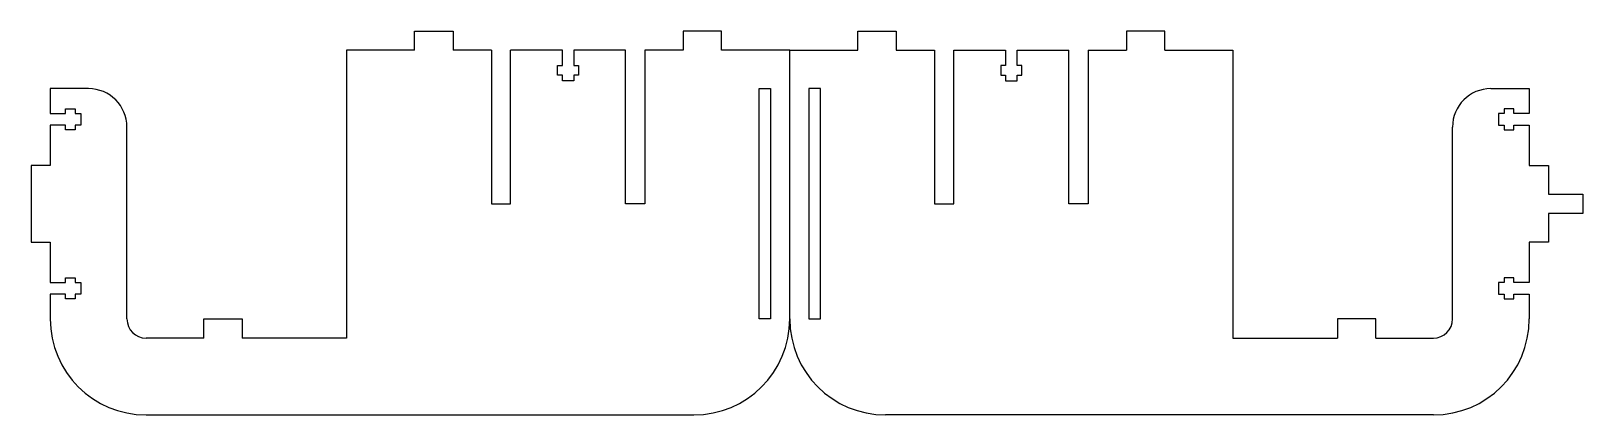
# Model space of a CAD drawing. Header units: inches. Extents: x -198 to 207, y 0 to 100.
import ezdxf

# ---------------------------------------------------------------- set-up
doc = ezdxf.new("R2010")
doc.units = ezdxf.units.IN
doc.header["$MEASUREMENT"] = 0

msp = doc.modelspace()

# ---------------------------------------------------------------- linework, layer by layer
for p, q in [((-97.77, 95), (-115.5, 95)), ((-115.5, 95), (-115.5, 20)), ((-77.77, 95), (-87.77, 95)), ((-59.27, 95), (-72.77, 95)), ((-59.27, 91), (-59.27, 95)), ((-42.77, 95), (-56.27, 95)), ((-56.27, 95), (-56.27, 91)), ((-27.77, 95), (-37.77, 95)), ((0, 95), (-17.77, 95)), ((0, 25), (0, 95)), ((0, 95), (17.77, 95)), ((27.77, 95), (37.77, 95)), ((42.77, 95), (56.27, 95)), ((56.27, 95), (56.27, 91)), ((59.27, 91), (59.27, 95)), ((59.27, 95), (72.77, 95)), ((77.77, 95), (87.77, 95)), ((97.77, 95), (115.5, 95)), ((115.5, 95), (115.5, 20)), ((-60.52, 88.5), (-60.52, 91)), ((-60.52, 91), (-59.27, 91)), ((-56.27, 91), (-55.02, 91)), ((-55.02, 91), (-55.02, 88.5)), ((56.27, 91), (55.02, 91)), ((55.02, 91), (55.02, 88.5)), ((60.52, 91), (59.27, 91)), ((60.52, 88.5), (60.52, 91)), ((-182.77, 85), (-192.77, 85)), ((-192.77, 85), (-192.77, 78.5)), ((-59.27, 88.5), (-60.52, 88.5)), ((-59.27, 87), (-59.27, 88.5)), ((-56.27, 87), (-59.27, 87)), ((-55.02, 88.5), (-56.27, 88.5)), ((-56.27, 88.5), (-56.27, 87)), ((55.02, 88.5), (56.27, 88.5)), ((56.27, 88.5), (56.27, 87)), ((56.27, 87), (59.27, 87)), ((59.27, 87), (59.27, 88.5)), ((59.27, 88.5), (60.52, 88.5)), ((182.77, 85), (192.77, 85)), ((192.77, 85), (192.77, 78.5)), ((-192.77, 78.5), (-188.77, 78.5)), ((-188.77, 78.5), (-188.77, 79.75)), ((-188.77, 79.75), (-186.27, 79.75)), ((-186.27, 79.75), (-186.27, 78.5)), ((-186.27, 78.5), (-184.77, 78.5)), ((-184.77, 78.5), (-184.77, 75.5)), ((186.27, 78.5), (184.77, 78.5)), ((184.77, 78.5), (184.77, 75.5)), ((188.77, 79.75), (186.27, 79.75)), ((186.27, 79.75), (186.27, 78.5)), ((188.77, 78.5), (188.77, 79.75)), ((192.77, 78.5), (188.77, 78.5)), ((-192.77, 75.5), (-192.77, 65)), ((-188.77, 75.5), (-192.77, 75.5)), ((-188.77, 74.25), (-188.77, 75.5)), ((-186.27, 74.25), (-188.77, 74.25)), ((-184.77, 75.5), (-186.27, 75.5)), ((-186.27, 75.5), (-186.27, 74.25)), ((-172.77, 25), (-172.77, 75)), ((172.77, 25), (172.77, 75)), ((184.77, 75.5), (186.27, 75.5)), ((186.27, 75.5), (186.27, 74.25)), ((186.27, 74.25), (188.77, 74.25)), ((188.77, 74.25), (188.77, 75.5)), ((188.77, 75.5), (192.77, 75.5)), ((192.77, 75.5), (192.77, 65)), ((-192.77, 45), (-192.77, 34.5)), ((192.77, 45), (192.77, 34.5)), ((-192.77, 34.5), (-188.77, 34.5)), ((-188.77, 34.5), (-188.77, 35.75)), ((-188.77, 35.75), (-186.27, 35.75)), ((-186.27, 35.75), (-186.27, 34.5)), ((-186.27, 34.5), (-184.77, 34.5)), ((-184.77, 34.5), (-184.77, 31.5)), ((186.27, 34.5), (184.77, 34.5)), ((184.77, 34.5), (184.77, 31.5)), ((188.77, 35.75), (186.27, 35.75)), ((186.27, 35.75), (186.27, 34.5)), ((188.77, 34.5), (188.77, 35.75)), ((192.77, 34.5), (188.77, 34.5)), ((-192.77, 31.5), (-192.77, 25)), ((-188.77, 31.5), (-192.77, 31.5)), ((-188.77, 30.25), (-188.77, 31.5)), ((-186.27, 30.25), (-188.77, 30.25)), ((-184.77, 31.5), (-186.27, 31.5)), ((-186.27, 31.5), (-186.27, 30.25)), ((184.77, 31.5), (186.27, 31.5)), ((186.27, 31.5), (186.27, 30.25)), ((186.27, 30.25), (188.77, 30.25)), ((188.77, 30.25), (188.77, 31.5)), ((188.77, 31.5), (192.77, 31.5)), ((192.77, 31.5), (192.77, 25)), ((-152.77, 20), (-167.77, 20)), ((-115.5, 20), (-142.77, 20)), ((115.5, 20), (142.77, 20)), ((152.77, 20), (167.77, 20)), ((-167.77, 0), (-25, 0)), ((167.77, 0), (25, 0))]:
    msp.add_line(p, q)
for points in [[(-97.77, 95), (-97.77, 100), (-87.77, 100), (-87.77, 95)], [(-17.77, 95), (-17.77, 100), (-27.77, 100), (-27.77, 95)], [(17.77, 95), (17.77, 100), (27.77, 100), (27.77, 95)], [(97.77, 95), (97.77, 100), (87.77, 100), (87.77, 95)], [(-77.77, 95), (-77.77, 55), (-72.77, 55), (-72.77, 95)], [(-37.77, 95), (-37.77, 55), (-42.77, 55), (-42.77, 95)], [(37.77, 95), (37.77, 55), (42.77, 55), (42.77, 95)], [(77.77, 95), (77.77, 55), (72.77, 55), (72.77, 95)], [(-192.77, 65), (-197.77, 65), (-197.77, 45), (-192.77, 45)], [(192.77, 65), (197.77, 65)], [(197.77, 65), (197.77, 57.5)], [(197.77, 57.5), (206.77, 57.5), (206.77, 52.5), (197.77, 52.5)], [(197.77, 52.5), (197.77, 45), (192.77, 45)], [(-152.77, 20), (-152.77, 25), (-142.77, 25), (-142.77, 20)], [(152.77, 20), (152.77, 25), (142.77, 25), (142.77, 20)]]:
    msp.add_lwpolyline(points)
for points in [[(-5, 25), (-8, 25), (-8, 85), (-5, 85)], [(5, 25), (8, 25), (8, 85), (5, 85)]]:
    msp.add_lwpolyline(points, close=True)
for centre, radius, start, end in [((-182.77, 75), 10, 0, 90), ((182.77, 75), 10, 90, 180), ((-167.77, 25), 25, 180, 270), ((-167.77, 25), 5, 180, 270), ((-25, 25), 25, 270, 0), ((25, 25), 25, 180, 270), ((167.77, 25), 5, 270, 0), ((167.77, 25), 25, 270, 0)]:
    msp.add_arc(centre, radius, start, end)

doc.saveas('drawing.dxf')
